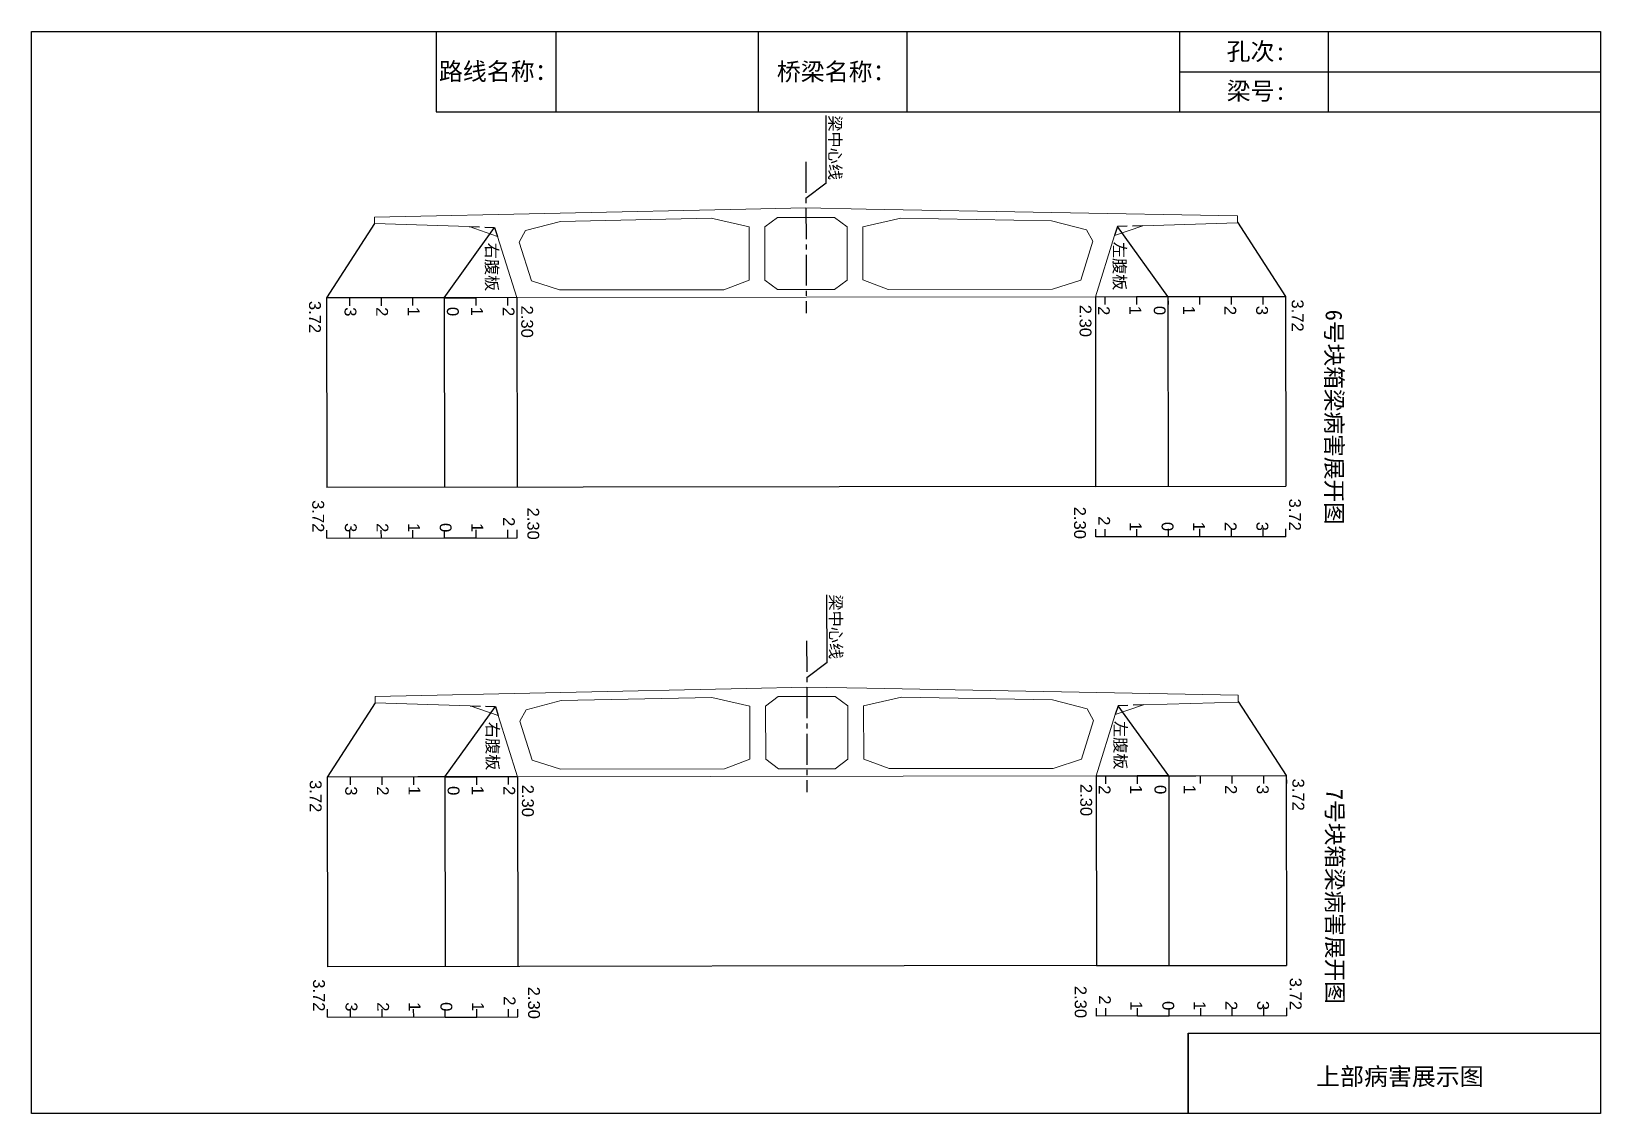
# Model space of a CAD drawing. Header units: millimetres. Extents: x 3610.2 to 3648.2, y 1851.1 to 1877.3.
import ezdxf
from ezdxf.enums import TextEntityAlignment as Align

# ---------------------------------------------------------------- set-up
doc = ezdxf.new("R2010")
doc.units = ezdxf.units.MM
doc.linetypes.add('CENTER2', pattern=[1.125, 0.75, -0.125, 0.125, -0.125])
doc.linetypes.add('DASHED2', pattern=[0.375, 0.25, -0.125])
for name, color, linetype in [('图层1', 7, 'Continuous'), ('文字', 1, 'Continuous'), ('病害', 5, 'Continuous')]:
    doc.layers.add(name, color=color, linetype=linetype)
doc.layers.add('正常线', color=7, linetype='Continuous', lineweight=20)
doc.styles.add('HAN', font='simfang.ttf', dxfattribs={"width": 0.75})
doc.styles.get("Standard").update_dxf_attribs({"font": 'arial.ttf'})
doc.styles.add('水平', font='simfang.ttf')
doc.styles.add('汉字', font='')
doc.styles.get('汉字').set_extended_font_data('SimSun')

msp = doc.modelspace()

# ---------------------------------------------------------------- linework, layer by layer
at = {"color": 0, "linetype": 'ByBlock'}
for p, q in [((3610.226, 1877.271), (3648.226, 1877.271)), ((3610.226, 1851.071), (3610.226, 1877.271)), ((3620.028, 1877.271), (3620.028, 1875.324)), ((3627.827, 1877.271), (3627.827, 1875.324)), ((3638.026, 1877.271), (3638.026, 1875.324)), ((3641.628, 1877.267), (3641.628, 1875.319)), ((3648.226, 1877.271), (3648.226, 1851.071)), ((3620.028, 1875.324), (3648.226, 1875.324)), ((3638.241, 1851.071), (3638.241, 1853.019)), ((3638.241, 1853.019), (3648.226, 1853.019)), ((3648.226, 1851.071), (3610.226, 1851.071))]:
    msp.add_line(p, q, dxfattribs=at)
for p, q in [((3629.476, 1873.596), (3629.474, 1875.233)), ((3629.476, 1873.596), (3628.983, 1873.222)), ((3618.533, 1872.619), (3617.374, 1870.82)), ((3620.223, 1870.824), (3621.444, 1872.524)), ((3637.749, 1870.85), (3636.524, 1872.546)), ((3639.434, 1872.65), (3640.598, 1870.855)), ((3620.989, 1870.825), (3617.374, 1870.82)), ((3620.223, 1870.824), (3617.374, 1870.82)), ((3617.374, 1870.82), (3617.381, 1866.227)), ((3621.982, 1870.827), (3619.57, 1870.823)), ((3620.223, 1870.824), (3620.989, 1870.825)), ((3620.223, 1870.824), (3620.23, 1866.231)), ((3621.982, 1870.827), (3621.989, 1866.233)), ((3621.982, 1870.827), (3621.989, 1866.233)), ((3635.991, 1870.848), (3638.402, 1870.851)), ((3635.991, 1870.848), (3635.998, 1866.254)), ((3635.991, 1870.848), (3635.998, 1866.254)), ((3636.984, 1870.849), (3640.598, 1870.855)), ((3637.749, 1870.85), (3636.984, 1870.849)), ((3637.749, 1870.85), (3640.598, 1870.855)), ((3637.749, 1870.85), (3637.756, 1866.257)), ((3640.598, 1870.855), (3640.605, 1866.261)), ((3635.998, 1866.254), (3617.381, 1866.227)), ((3635.998, 1866.254), (3640.605, 1866.261)), ((3620.232, 1865.008), (3620.998, 1865.009)), ((3637.758, 1865.034), (3636.992, 1865.033)), ((3629.493, 1861.996), (3629.491, 1863.633)), ((3629.493, 1861.996), (3629, 1861.623)), ((3618.551, 1861.019), (3617.392, 1859.22)), ((3620.241, 1859.225), (3621.461, 1860.924)), ((3637.767, 1859.251), (3636.541, 1860.947)), ((3639.451, 1861.05), (3640.615, 1859.255)), ((3621.006, 1859.226), (3617.392, 1859.22)), ((3620.241, 1859.225), (3617.392, 1859.22)), ((3617.392, 1859.22), (3617.398, 1854.627)), ((3621.999, 1859.227), (3619.587, 1859.224)), ((3620.241, 1859.225), (3621.006, 1859.226)), ((3620.241, 1859.225), (3620.247, 1854.631)), ((3621.999, 1859.227), (3622.006, 1854.634)), ((3621.999, 1859.227), (3622.006, 1854.634)), ((3636.008, 1859.248), (3638.42, 1859.252)), ((3636.008, 1859.248), (3636.015, 1854.655)), ((3636.008, 1859.248), (3636.015, 1854.655)), ((3637.001, 1859.25), (3640.615, 1859.255)), ((3637.767, 1859.251), (3637.001, 1859.25)), ((3637.767, 1859.251), (3640.615, 1859.255)), ((3637.767, 1859.251), (3637.773, 1854.657)), ((3640.615, 1859.255), (3640.622, 1854.661)), ((3636.015, 1854.655), (3617.398, 1854.627)), ((3636.015, 1854.655), (3640.622, 1854.661)), ((3620.249, 1853.408), (3621.015, 1853.41)), ((3637.775, 1853.434), (3637.01, 1853.433))]:
    msp.add_line(p, q)
at = {"color": 1, "linetype": 'CENTER2'}
for p, q in [((3628.981, 1874.116), (3628.987, 1870.453)), ((3628.999, 1862.516), (3629.004, 1858.854))]:
    msp.add_line(p, q, dxfattribs=at)
at = {"color": 7, "linetype": 'DASHED2'}
for p, q in [((3620.83, 1872.544), (3621.444, 1872.524)), ((3621.444, 1872.524), (3621.512, 1872.309)), ((3636.524, 1872.546), (3636.456, 1872.331)), ((3637.137, 1872.568), (3636.524, 1872.546)), ((3620.848, 1860.944), (3621.461, 1860.924)), ((3621.461, 1860.924), (3621.529, 1860.709)), ((3636.541, 1860.947), (3636.473, 1860.732)), ((3637.154, 1860.968), (3636.541, 1860.947))]:
    msp.add_line(p, q, dxfattribs=at)
at = {"color": 0}
for p, q in [((3617.374, 1870.82), (3617.375, 1870.629)), ((3617.927, 1870.821), (3617.927, 1870.63)), ((3618.692, 1870.822), (3618.692, 1870.631)), ((3619.458, 1870.823), (3619.458, 1870.632)), ((3620.223, 1870.824), (3620.224, 1870.633)), ((3620.989, 1870.825), (3620.989, 1870.634)), ((3621.754, 1870.827), (3621.755, 1870.635)), ((3636.218, 1870.848), (3636.218, 1870.657)), ((3636.984, 1870.849), (3636.984, 1870.658)), ((3637.749, 1870.85), (3637.75, 1870.659)), ((3638.515, 1870.851), (3638.515, 1870.66)), ((3639.281, 1870.853), (3639.281, 1870.661)), ((3640.046, 1870.854), (3640.046, 1870.662)), ((3640.598, 1870.855), (3640.599, 1870.663)), ((3617.383, 1865.004), (3617.383, 1865.195)), ((3617.935, 1865.005), (3617.935, 1865.196)), ((3618.701, 1865.006), (3618.7, 1865.197)), ((3619.466, 1865.007), (3619.466, 1865.198)), ((3620.232, 1865.008), (3620.232, 1865.199)), ((3620.998, 1865.009), (3620.997, 1865.201)), ((3621.763, 1865.01), (3621.763, 1865.202)), ((3621.991, 1865.011), (3621.99, 1865.202)), ((3635.999, 1865.031), (3635.999, 1865.223)), ((3636.227, 1865.032), (3636.227, 1865.223)), ((3636.992, 1865.033), (3636.992, 1865.224)), ((3637.758, 1865.034), (3637.758, 1865.225)), ((3638.524, 1865.035), (3638.523, 1865.227)), ((3639.289, 1865.036), (3639.289, 1865.228)), ((3640.055, 1865.037), (3640.054, 1865.229)), ((3640.607, 1865.038), (3640.607, 1865.23)), ((3617.383, 1865.004), (3621.991, 1865.011)), ((3640.607, 1865.038), (3635.999, 1865.031)), ((3617.392, 1859.22), (3617.392, 1859.029)), ((3617.944, 1859.221), (3617.944, 1859.03)), ((3618.709, 1859.222), (3618.71, 1859.031)), ((3619.475, 1859.224), (3619.475, 1859.032)), ((3620.241, 1859.225), (3620.241, 1859.033)), ((3621.006, 1859.226), (3621.006, 1859.034)), ((3621.772, 1859.227), (3621.772, 1859.036)), ((3636.235, 1859.248), (3636.236, 1859.057)), ((3637.001, 1859.25), (3637.001, 1859.058)), ((3637.767, 1859.251), (3637.767, 1859.059)), ((3638.532, 1859.252), (3638.532, 1859.06)), ((3639.298, 1859.253), (3639.298, 1859.062)), ((3640.063, 1859.254), (3640.064, 1859.063)), ((3640.615, 1859.255), (3640.616, 1859.064)), ((3617.4, 1853.404), (3617.4, 1853.596)), ((3617.4, 1853.404), (3622.008, 1853.411)), ((3617.952, 1853.405), (3617.952, 1853.596)), ((3618.718, 1853.406), (3618.718, 1853.598)), ((3619.484, 1853.407), (3619.483, 1853.599)), ((3620.249, 1853.408), (3620.249, 1853.6)), ((3621.015, 1853.41), (3621.014, 1853.601)), ((3621.78, 1853.411), (3621.78, 1853.602)), ((3622.008, 1853.411), (3622.007, 1853.602)), ((3636.017, 1853.432), (3636.016, 1853.623)), ((3640.624, 1853.439), (3636.017, 1853.432)), ((3636.244, 1853.432), (3636.244, 1853.624)), ((3637.01, 1853.433), (3637.009, 1853.625)), ((3637.775, 1853.434), (3637.775, 1853.626)), ((3638.541, 1853.436), (3638.541, 1853.627)), ((3639.306, 1853.437), (3639.306, 1853.628)), ((3640.072, 1853.438), (3640.072, 1853.629)), ((3640.624, 1853.439), (3640.624, 1853.63))]:
    msp.add_line(p, q, dxfattribs=at)
at = {"color": 0, "linetype": 'ByBlock'}
msp.add_lwpolyline([(3610.226, 1877.271), (3648.226, 1877.271), (3648.226, 1851.071), (3610.226, 1851.071)], close=True, dxfattribs=at)
at = {"layer": '正常线'}
for p, q in [((3618.533, 1872.772), (3627.529, 1872.965)), ((3618.533, 1872.772), (3618.533, 1872.619)), ((3622.191, 1872.448), (3623.036, 1872.669)), ((3623.036, 1872.669), (3626.687, 1872.746)), ((3626.687, 1872.746), (3627.606, 1872.536)), ((3627.529, 1872.965), (3628.983, 1872.996)), ((3627.989, 1872.537), (3628.294, 1872.767)), ((3628.294, 1872.767), (3629.673, 1872.769)), ((3630.438, 1872.969), (3628.983, 1872.996)), ((3629.673, 1872.769), (3629.979, 1872.54)), ((3630.362, 1872.54), (3631.28, 1872.753)), ((3639.434, 1872.803), (3630.438, 1872.969)), ((3631.28, 1872.753), (3634.931, 1872.687)), ((3634.931, 1872.687), (3635.777, 1872.468)), ((3639.434, 1872.803), (3639.434, 1872.634)), ((3618.533, 1872.619), (3620.83, 1872.544)), ((3621.512, 1872.309), (3620.83, 1872.544)), ((3621.512, 1872.309), (3621.982, 1870.827)), ((3622.038, 1872.17), (3622.191, 1872.448)), ((3627.606, 1872.536), (3627.608, 1871.249)), ((3627.99, 1871.249), (3627.989, 1872.537)), ((3629.979, 1872.54), (3629.981, 1871.252)), ((3630.364, 1871.253), (3630.362, 1872.54)), ((3635.777, 1872.468), (3635.931, 1872.191)), ((3636.456, 1872.331), (3635.991, 1870.848)), ((3636.456, 1872.331), (3637.137, 1872.568)), ((3639.434, 1872.634), (3637.137, 1872.568)), ((3622.336, 1871.23), (3622.038, 1872.17)), ((3635.931, 1872.191), (3635.636, 1871.25)), ((3623.018, 1871.012), (3622.336, 1871.23)), ((3627.608, 1871.249), (3626.996, 1871.018)), ((3628.297, 1871.02), (3627.99, 1871.249)), ((3629.981, 1871.252), (3629.675, 1871.022)), ((3630.977, 1871.024), (3630.364, 1871.253)), ((3635.636, 1871.25), (3634.954, 1871.03)), ((3635.991, 1870.848), (3621.982, 1870.827)), ((3626.996, 1871.018), (3623.018, 1871.012)), ((3629.675, 1871.022), (3628.297, 1871.02)), ((3634.954, 1871.03), (3630.977, 1871.024)), ((3618.55, 1861.172), (3627.546, 1861.365)), ((3627.546, 1861.365), (3629, 1861.397)), ((3630.455, 1861.37), (3629, 1861.397)), ((3639.451, 1861.203), (3630.455, 1861.37)), ((3618.55, 1861.172), (3618.551, 1861.019)), ((3618.551, 1861.019), (3620.848, 1860.944)), ((3621.529, 1860.709), (3620.848, 1860.944)), ((3622.208, 1860.848), (3623.053, 1861.07)), ((3623.053, 1861.07), (3626.704, 1861.147)), ((3626.704, 1861.147), (3627.623, 1860.937)), ((3627.623, 1860.937), (3627.625, 1859.649)), ((3628.006, 1860.937), (3628.312, 1861.167)), ((3628.008, 1859.65), (3628.006, 1860.937)), ((3628.312, 1861.167), (3629.69, 1861.17)), ((3629.69, 1861.17), (3629.996, 1860.94)), ((3629.996, 1860.94), (3629.998, 1859.653)), ((3630.379, 1860.941), (3631.297, 1861.154)), ((3630.381, 1859.653), (3630.379, 1860.941)), ((3631.297, 1861.154), (3634.949, 1861.087)), ((3634.949, 1861.087), (3635.794, 1860.868)), ((3636.473, 1860.732), (3637.154, 1860.968)), ((3639.451, 1861.035), (3637.154, 1860.968)), ((3639.451, 1861.203), (3639.451, 1861.035)), ((3621.529, 1860.709), (3621.999, 1859.227)), ((3622.055, 1860.571), (3622.208, 1860.848)), ((3622.353, 1859.631), (3622.055, 1860.571)), ((3635.948, 1860.591), (3635.653, 1859.65)), ((3635.794, 1860.868), (3635.948, 1860.591)), ((3636.473, 1860.732), (3636.008, 1859.248)), ((3623.035, 1859.413), (3622.353, 1859.631)), ((3627.013, 1859.419), (3623.035, 1859.413)), ((3627.625, 1859.649), (3627.013, 1859.419)), ((3628.314, 1859.42), (3628.008, 1859.65)), ((3629.692, 1859.422), (3628.314, 1859.42)), ((3629.998, 1859.653), (3629.692, 1859.422)), ((3630.994, 1859.424), (3630.381, 1859.653)), ((3634.972, 1859.43), (3630.994, 1859.424)), ((3635.653, 1859.65), (3634.972, 1859.43)), ((3636.008, 1859.248), (3621.999, 1859.227))]:
    msp.add_line(p, q, dxfattribs=at)
at = {"layer": '病害', "color": 5}
for p, q in [((3620.028, 1877.271), (3620.028, 1875.324)), ((3627.827, 1877.271), (3627.827, 1875.324)), ((3638.026, 1877.271), (3638.026, 1875.324)), ((3648.226, 1877.271), (3648.226, 1875.324)), ((3620.028, 1875.324), (3637.986, 1875.324)), ((3637.986, 1875.324), (3648.226, 1875.324)), ((3638.241, 1853.019), (3648.226, 1853.019)), ((3638.241, 1853.019), (3638.241, 1851.071))]:
    msp.add_line(p, q, dxfattribs=at)
at = {"layer": '病害', "color": 0}
for p, q in [((3622.924, 1877.271), (3622.924, 1875.324)), ((3631.428, 1877.271), (3631.428, 1875.324)), ((3638.026, 1876.293), (3648.226, 1876.293))]:
    msp.add_line(p, q, dxfattribs=at)

# ---------------------------------------------------------------- texts
at = {"style": '水平'}
for p in [(3629.544, 1875.239), (3629.561, 1863.64)]:
    msp.add_text('梁中心线', height=0.2871, rotation=270.085, dxfattribs=at).set_placement(p)
for s, height, p in [('右腹板', 0.2871, (3621.232, 1872.155)), ('左腹板', 0.2871, (3636.434, 1872.177)), ('3.72', 0.2871, (3640.745, 1870.782)), ('3.72', 0.2871, (3616.949, 1870.747)), ('3', 0.287, (3617.809, 1870.594)), ('2', 0.287, (3618.575, 1870.595)), ('1', 0.287, (3619.34, 1870.603)), ('0', 0.287, (3620.288, 1870.6)), ('1', 0.287, (3620.872, 1870.605)), ('2', 0.287, (3621.637, 1870.6)), ('2.30 ', 0.2871, (3622.087, 1870.633)), ('2.30 ', 0.2871, (3635.608, 1870.653)), ('2', 0.287, (3636.052, 1870.621)), ('1', 0.287, (3636.816, 1870.629)), ('0', 0.287, (3637.405, 1870.625)), ('1', 0.287, (3638.114, 1870.631)), ('2', 0.287, (3639.115, 1870.626)), ('3', 0.287, (3639.884, 1870.627)), ('3.72', 0.2871, (3617.027, 1865.924)), ('3.72', 0.2871, (3640.681, 1865.96)), ('2', 0.287, (3621.645, 1865.513)), ('2.30', 0.2871, (3622.235, 1865.744)), ('2.30', 0.2871, (3635.474, 1865.764)), ('2', 0.287, (3636.06, 1865.534)), ('3', 0.287, (3617.817, 1865.368)), ('2', 0.287, (3618.583, 1865.367)), ('1', 0.287, (3619.348, 1865.368)), ('0', 0.287, (3620.114, 1865.369)), ('1', 0.287, (3620.879, 1865.37)), ('1', 0.287, (3636.824, 1865.394)), ('0', 0.287, (3637.595, 1865.395)), ('1', 0.287, (3638.355, 1865.396)), ('2', 0.287, (3639.122, 1865.397)), ('3', 0.287, (3639.891, 1865.401)), ('右腹板', 0.2871, (3621.25, 1860.555)), ('左腹板', 0.2871, (3636.452, 1860.578)), ('3.72', 0.2871, (3616.966, 1859.147)), ('3', 0.287, (3617.826, 1858.994)), ('2', 0.287, (3618.592, 1858.996)), ('0', 0.287, (3620.305, 1859)), ('2', 0.287, (3621.654, 1859)), ('2.30 ', 0.2871, (3622.104, 1859.034)), ('2.30 ', 0.2871, (3635.625, 1859.054)), ('2', 0.287, (3636.07, 1859.021)), ('1', 0.287, (3636.833, 1859.029)), ('0', 0.287, (3637.422, 1859.026)), ('1', 0.287, (3638.131, 1859.031)), ('2', 0.287, (3639.132, 1859.026)), ('3', 0.287, (3639.901, 1859.027)), ('3.72', 0.2871, (3640.762, 1859.182)), ('1', 0.287, (3619.358, 1859.003)), ('1', 0.287, (3620.889, 1859.005)), ('3.72', 0.2871, (3617.045, 1854.325)), ('2.30', 0.2871, (3622.253, 1854.144)), ('2.30', 0.2871, (3635.491, 1854.164)), ('3.72', 0.2871, (3640.698, 1854.36)), ('3', 0.287, (3617.834, 1853.768)), ('2', 0.287, (3618.6, 1853.767)), ('1', 0.287, (3619.365, 1853.768)), ('0', 0.287, (3620.131, 1853.77)), ('1', 0.287, (3620.897, 1853.771)), ('2', 0.287, (3621.662, 1853.913)), ('2', 0.287, (3636.077, 1853.935)), ('1', 0.287, (3636.841, 1853.794)), ('0', 0.287, (3637.612, 1853.795)), ('1', 0.287, (3638.372, 1853.797)), ('2', 0.287, (3639.14, 1853.798)), ('3', 0.287, (3639.909, 1853.801))]:
    msp.add_text(s, height=height, rotation=270.085).set_placement(p)
at = {"layer": '图层1', "style": '汉字'}
for s, p in [('孔次:', (3639.169, 1876.576)), ('路线名称：', (3620.094, 1876.09)), ('桥梁名称：', (3628.277, 1876.083)), ('梁号:', (3639.171, 1875.616)), ('上部病害展示图', (3641.336, 1851.758))]:
    msp.add_text(s, height=0.425, dxfattribs=at).set_placement(p)
at = {"layer": '文字', "color": 0, "style": 'HAN'}
for s, p in [('6号块箱梁病害展开图', (3641.572, 1867.932)), ('7号块箱梁病害展开图', (3641.589, 1856.332))]:
    msp.add_text(s, height=0.4019, rotation=270.085, dxfattribs=at).set_placement(p, align=Align.CENTER)

doc.saveas('drawing.dxf')
